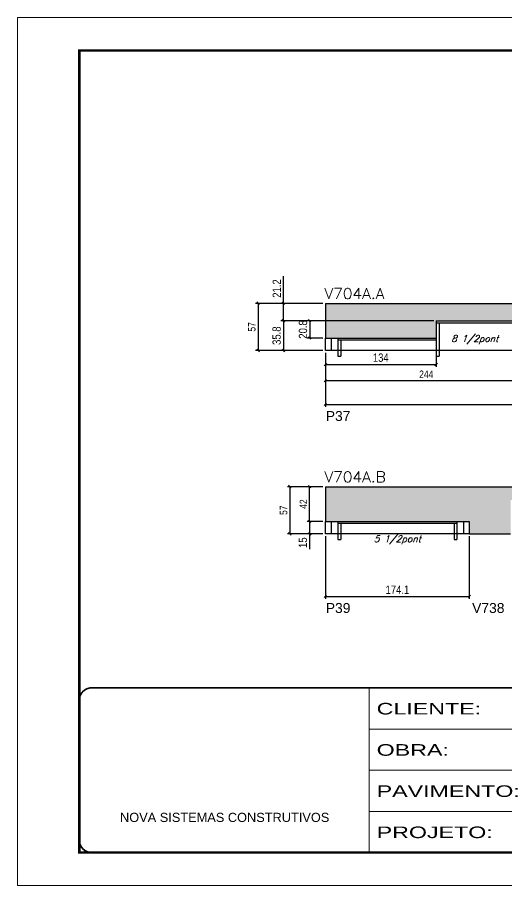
# Model space of a CAD drawing. Extents: x -20960 to -5926, y -2106 to 21915.
# Drawn here: x -7438 to -6847, y 18568 to 19618 of the extents above; entities that cross this region are included whole.
import ezdxf

# ---------------------------------------------------------------- set-up
doc = ezdxf.new("R2010")
doc.units = 0
doc.linetypes.add('CONTINUO', pattern=[0])
doc.linetypes.add('DASHED', pattern=[0.75, 0.5, -0.25])
for name, color, linetype in [('5', 5, 'Continuous'), ('COTA', 241, 'Continuous'), ('Painéis', 200, 'Continuous'), ('SARR_2.2x7', 40, 'Continuous'), ('SARR_3.5x7', 81, 'Continuous'), ('texto', 7, 'Continuous')]:
    doc.layers.add(name, color=color, linetype=linetype)
for name, color, linetype, lineweight in [('Folhas', 255, 'Continuous', 9), ('SARRAFO DE PRESSAO', 251, 'DASHED', 9), ('Texto Seção', 7, 'Continuous', 15)]:
    doc.layers.add(name, color=color, linetype=linetype, lineweight=lineweight)
doc.styles.add('ARIAL', font='arial.ttf')
doc.styles.add('COTA TECNICA', font='techl___.ttf', dxfattribs={"height": 10})
doc.styles.add('COTA TECNICA-50', font='techl___.ttf', dxfattribs={"height": 9})
doc.styles.add('REGUA-120', font='ROMANS.shx', dxfattribs={"height": 15})
doc.styles.add('Romans', font='romans.shx')
doc.styles.get("Standard").update_dxf_attribs({"font": 'arial.ttf'})
doc.styles.add('Tecnologia', font='')
doc.styles.get('Tecnologia').set_extended_font_data('Forgotten Futurist')
doc.dimstyles.new('COTA PAINEL-50', dxfattribs={"dimtxt": 9, "dimasz": 3, "dimexe": 3, "dimexo": 3, "dimgap": 3, "dimtad": 1, "dimdec": 1, "dimzin": 12, "dimdsep": 46, "dimtxsty": 'COTA TECNICA-50', "dimblk1": 'OBLIQUE', "dimblk2": 'OBLIQUE', "dimsah": 1, "dimcen": 0.9, "dimclrd": 4, "dimclre": 4, "dimclrt": 240, "dimadec": 1, "dimazin": 3, "dimtfac": 1, "dimtdec": 1, "dimtmove": 0, "dimatfit": 3, "dimfxl": 1, "dimtolj": 1, "dimtzin": 12, "dimarcsym": 0})
doc.dimstyles.new('PAINEL', dxfattribs={"dimtxt": 10, "dimasz": 3, "dimexe": 3, "dimexo": 3, "dimgap": 3, "dimtad": 1, "dimdec": 1, "dimzin": 12, "dimdsep": 46, "dimtxsty": 'COTA TECNICA', "dimblk1": 'OBLIQUE', "dimblk2": 'OBLIQUE', "dimsah": 1, "dimcen": 0.9, "dimclrd": 4, "dimclre": 4, "dimclrt": 240, "dimadec": 1, "dimazin": 3, "dimtfac": 1, "dimtdec": 1, "dimtmove": 0, "dimatfit": 3, "dimfxl": 1, "dimtolj": 1, "dimtzin": 12, "dimarcsym": 0})

# ---------------------------------------------------------------- blocks, each defined once
blk = doc.blocks.new('9999999999')
at = {"color": 30, "linetype": 'CONTINUO'}
for p, q in [((98564.6, 34230.2), (98564.6, 34429.4)), ((98564.6, 34379.6), (99584, 34379.6)), ((98564.6, 34329.8), (99488, 34329.8)), ((98564.6, 34280), (99488, 34280))]:
    blk.add_line(p, q, dxfattribs=at)
at = {"color": 30, "linetype": 'CONTINUO', "const_width": 2}
blk.add_lwpolyline([(99584, 34230.2), (99584, 34414.4, 0.414214), (99569, 34429.4), (98229, 34429.4, 0.414214), (98214, 34414.4), (98214, 34245.2, 0.414214), (98229, 34230.2), (99584, 34230.2)], format="xyb", dxfattribs=at)
at = {"layer": 'Folhas'}
blk.add_lwpolyline([(98139, 34190.2), (99624, 34190.2), (99624, 35240.2), (98139, 35240.2)], close=True, dxfattribs=at)
at = {"layer": 'Folhas', "color": 30, "const_width": 3}
blk.add_lwpolyline([(98214, 34230.2), (99584, 34230.2), (99584, 35200.2), (98214, 35200.2)], close=True, dxfattribs=at)
at = {"color": 7, "linetype": 'Continuous', "ltscale": 5, "style": 'ARIAL'}
blk.add_text('NOVA SISTEMAS CONSTRUTIVOS', height=11.059, dxfattribs=at).set_placement((98263.2, 34267.2))
at = {"layer": 'Folhas', "color": 7, "style": 'Tecnologia', "width": 1.5}
for s, p in [('CLIENTE:', (98573.7, 34397.2)), ('OBRA:', (98573.7, 34347.3)), ('PAVIMENTO:', (98573.7, 34297.5)), ('PROJETO:', (98573.7, 34247.7))]:
    blk.add_text(s, height=14, dxfattribs=at).set_placement(p)
blk = doc.blocks.new('_Oblique')
at = {"color": 0, "linetype": 'ByBlock', "lineweight": -2}
blk.add_line((-0.5, -0.5), (0.5, 0.5), dxfattribs=at)
blk = doc.blocks.new('*D344')
at = {"layer": 'COTA', "color": 4, "lineweight": -2, "ltscale": 25, "transparency": 16777216}
for p, q in [((-6934.8, 19251.2), (-7087.8, 19251.2)), ((-7084.8, 19251.2), (-7084.8, 19230.4)), ((-7068.8, 19230.4), (-7087.8, 19230.4))]:
    blk.add_line(p, q, dxfattribs=at)
at = {"layer": 'Defpoints', "color": 0, "ltscale": 25, "transparency": 16777216}
for p in [(-6931.8, 19251.2), (-7084.8, 19230.4), (-7065.8, 19230.4)]:
    blk.add_point(p, dxfattribs=at)
at = {"layer": 'COTA', "color": 4, "lineweight": -2, "ltscale": 25, "transparency": 16777216, "xscale": 3, "yscale": 3, "zscale": 3}
for p, rotation in [((-7084.8, 19251.2), 90), ((-7084.8, 19230.4), 270)]:
    blk.add_blockref('_Oblique', p, dxfattribs=dict(at, rotation=rotation))
at = {"layer": 'COTA', "color": 240, "ltscale": 25, "transparency": 16777216, "insert": (-7092.9, 19240.8), "char_height": 10, "attachment_point": 5, "rotation": 90, "style": 'COTA TECNICA'}
blk.add_mtext('\\A1;20.8', dxfattribs=at)
blk = doc.blocks.new('*D334')
at = {"layer": 'COTA', "color": 4, "lineweight": -2, "ltscale": 25, "transparency": 16777216}
for p, q in [((-7065.8, 19212.4), (-7065.8, 19195.5)), ((-6931.8, 19212.4), (-6931.8, 19195.5)), ((-7065.8, 19198.5), (-6931.8, 19198.5))]:
    blk.add_line(p, q, dxfattribs=at)
at = {"layer": 'Defpoints', "color": 0, "ltscale": 25, "transparency": 16777216}
for p in [(-7065.8, 19215.4), (-6931.8, 19215.4), (-6931.8, 19198.5)]:
    blk.add_point(p, dxfattribs=at)
at = {"layer": 'COTA', "color": 4, "lineweight": -2, "ltscale": 25, "transparency": 16777216, "xscale": 3, "yscale": 3, "zscale": 3, "rotation": 180}
blk.add_blockref('_Oblique', (-7065.8, 19198.5), dxfattribs=at)
at = {"layer": 'COTA', "color": 4, "lineweight": -2, "ltscale": 25, "transparency": 16777216, "xscale": 3, "yscale": 3, "zscale": 3}
blk.add_blockref('_Oblique', (-6931.8, 19198.5), dxfattribs=at)
at = {"layer": 'COTA', "color": 240, "ltscale": 25, "transparency": 16777216, "insert": (-6998.8, 19206.7), "char_height": 10, "attachment_point": 5, "style": 'COTA TECNICA'}
blk.add_mtext('\\A1;134', dxfattribs=at)
blk = doc.blocks.new('*D345')
at = {"layer": 'COTA', "color": 4, "lineweight": -2, "ltscale": 25, "transparency": 16777216}
for p, q in [((-6934.8, 19251.2), (-7119.6, 19251.2)), ((-7116.6, 19251.2), (-7116.6, 19215.4)), ((-7068.8, 19215.4), (-7119.6, 19215.4))]:
    blk.add_line(p, q, dxfattribs=at)
at = {"layer": 'Defpoints', "color": 0, "ltscale": 25, "transparency": 16777216}
for p in [(-6931.8, 19251.2), (-7116.6, 19215.4), (-7065.8, 19215.4)]:
    blk.add_point(p, dxfattribs=at)
at = {"layer": 'COTA', "color": 4, "lineweight": -2, "ltscale": 25, "transparency": 16777216, "xscale": 3, "yscale": 3, "zscale": 3}
for p, rotation in [((-7116.6, 19251.2), 90), ((-7116.6, 19215.4), 270)]:
    blk.add_blockref('_Oblique', p, dxfattribs=dict(at, rotation=rotation))
at = {"layer": 'COTA', "color": 240, "ltscale": 25, "transparency": 16777216, "insert": (-7124.8, 19233.3), "char_height": 10, "attachment_point": 5, "rotation": 90, "style": 'COTA TECNICA'}
blk.add_mtext('\\A1;35.8', dxfattribs=at)
blk = doc.blocks.new('*D346')
at = {"layer": 'COTA', "color": 4, "lineweight": -2, "ltscale": 25, "transparency": 16777216}
for p, q in [((-7116.6, 19272.4), (-7116.6, 19305.1)), ((-7068.8, 19272.4), (-7119.6, 19272.4)), ((-7116.6, 19251.2), (-7116.6, 19272.4)), ((-7068.8, 19251.2), (-7119.6, 19251.2))]:
    blk.add_line(p, q, dxfattribs=at)
at = {"layer": 'Defpoints', "color": 0, "ltscale": 25, "transparency": 16777216}
for p in [(-7116.6, 19272.4), (-7065.8, 19272.4), (-7065.8, 19251.2)]:
    blk.add_point(p, dxfattribs=at)
at = {"layer": 'COTA', "color": 4, "lineweight": -2, "ltscale": 25, "transparency": 16777216, "xscale": 3, "yscale": 3, "zscale": 3}
for p, rotation in [((-7116.6, 19272.4), 90), ((-7116.6, 19251.2), 270)]:
    blk.add_blockref('_Oblique', p, dxfattribs=dict(at, rotation=rotation))
at = {"layer": 'COTA', "color": 240, "ltscale": 25, "transparency": 16777216, "insert": (-7124.6, 19290.3), "char_height": 10, "attachment_point": 5, "rotation": 90, "style": 'COTA TECNICA'}
blk.add_mtext('\\A1;21.2', dxfattribs=at)
blk = doc.blocks.new('*D347')
at = {"layer": 'COTA', "color": 4, "lineweight": -2, "transparency": 16777216}
for p, q in [((-7068.8, 19272.4), (-7150.2, 19272.4)), ((-7147.2, 19272.4), (-7147.2, 19215.4)), ((-7068.8, 19215.4), (-7150.2, 19215.4))]:
    blk.add_line(p, q, dxfattribs=at)
at = {"layer": 'Defpoints', "color": 0, "transparency": 16777216}
for p in [(-7065.8, 19272.4), (-7147.2, 19215.4), (-7065.8, 19215.4)]:
    blk.add_point(p, dxfattribs=at)
at = {"layer": 'COTA', "color": 4, "lineweight": -2, "transparency": 16777216, "xscale": 3, "yscale": 3, "zscale": 3}
for p, rotation in [((-7147.2, 19272.4), 90), ((-7147.2, 19215.4), 270)]:
    blk.add_blockref('_Oblique', p, dxfattribs=dict(at, rotation=rotation))
at = {"layer": 'COTA', "color": 240, "transparency": 16777216, "insert": (-7154.8, 19243.9), "char_height": 9, "attachment_point": 5, "rotation": 90, "style": 'COTA TECNICA-50'}
blk.add_mtext('\\A1;57', dxfattribs=at)
blk = doc.blocks.new('*D348')
at = {"layer": 'COTA', "color": 4, "lineweight": -2, "transparency": 16777216}
for p, q in [((-7065.8, 19212.4), (-7065.8, 19147.2)), ((-6355.8, 19212.4), (-6355.8, 19147.2)), ((-7065.8, 19150.2), (-6355.8, 19150.2))]:
    blk.add_line(p, q, dxfattribs=at)
at = {"layer": 'Defpoints', "color": 0, "transparency": 16777216}
for p in [(-7065.8, 19215.4), (-6355.8, 19215.4), (-6355.8, 19150.2)]:
    blk.add_point(p, dxfattribs=at)
at = {"layer": 'COTA', "color": 4, "lineweight": -2, "transparency": 16777216, "xscale": 3, "yscale": 3, "zscale": 3, "rotation": 180}
blk.add_blockref('_Oblique', (-7065.8, 19150.2), dxfattribs=at)
at = {"layer": 'COTA', "color": 4, "lineweight": -2, "transparency": 16777216, "xscale": 3, "yscale": 3, "zscale": 3}
blk.add_blockref('_Oblique', (-6355.8, 19150.2), dxfattribs=at)
at = {"layer": 'COTA', "color": 240, "transparency": 16777216, "insert": (-6710.8, 19157.7), "char_height": 9, "attachment_point": 5, "style": 'COTA TECNICA-50'}
blk.add_mtext('\\A1;710', dxfattribs=at)
blk = doc.blocks.new('*D349')
at = {"layer": 'COTA', "color": 4, "lineweight": -2, "transparency": 16777216}
for p, q in [((-7065.8, 19212.4), (-7065.8, 19176)), ((-6821.8, 19212.4), (-6821.8, 19176)), ((-7065.8, 19179), (-6821.8, 19179))]:
    blk.add_line(p, q, dxfattribs=at)
at = {"layer": 'Defpoints', "color": 0, "transparency": 16777216}
for p in [(-7065.8, 19215.4), (-6821.8, 19215.4), (-6821.8, 19179)]:
    blk.add_point(p, dxfattribs=at)
at = {"layer": 'COTA', "color": 4, "lineweight": -2, "transparency": 16777216, "xscale": 3, "yscale": 3, "zscale": 3, "rotation": 180}
blk.add_blockref('_Oblique', (-7065.8, 19179), dxfattribs=at)
at = {"layer": 'COTA', "color": 4, "lineweight": -2, "transparency": 16777216, "xscale": 3, "yscale": 3, "zscale": 3}
blk.add_blockref('_Oblique', (-6821.8, 19179), dxfattribs=at)
at = {"layer": 'COTA', "color": 240, "transparency": 16777216, "insert": (-6943.8, 19186.6), "char_height": 9, "attachment_point": 5, "style": 'COTA TECNICA-50'}
blk.add_mtext('\\A1;244', dxfattribs=at)
blk = doc.blocks.new('*D339')
at = {"layer": 'COTA', "color": 4, "lineweight": -2, "ltscale": 25, "transparency": 16777216}
for p, q in [((-7065.8, 18990.7), (-7065.8, 18915)), ((-6891.7, 18990.7), (-6891.7, 18915)), ((-7065.8, 18918), (-6891.7, 18918))]:
    blk.add_line(p, q, dxfattribs=at)
at = {"layer": 'Defpoints', "color": 0, "ltscale": 25, "transparency": 16777216}
for p in [(-7065.8, 18993.7), (-6891.7, 18993.7), (-6891.7, 18918)]:
    blk.add_point(p, dxfattribs=at)
at = {"layer": 'COTA', "color": 4, "lineweight": -2, "ltscale": 25, "transparency": 16777216, "xscale": 3, "yscale": 3, "zscale": 3, "rotation": 180}
blk.add_blockref('_Oblique', (-7065.8, 18918), dxfattribs=at)
at = {"layer": 'COTA', "color": 4, "lineweight": -2, "ltscale": 25, "transparency": 16777216, "xscale": 3, "yscale": 3, "zscale": 3}
blk.add_blockref('_Oblique', (-6891.7, 18918), dxfattribs=at)
at = {"layer": 'COTA', "color": 240, "ltscale": 25, "transparency": 16777216, "insert": (-6978.7, 18926.1), "char_height": 10, "attachment_point": 5, "style": 'COTA TECNICA'}
blk.add_mtext('\\A1;174.1', dxfattribs=at)
blk = doc.blocks.new('*D340')
at = {"layer": 'COTA', "color": 4, "lineweight": -2, "ltscale": 25, "transparency": 16777216}
for p, q in [((-7068.8, 19008.7), (-7087.9, 19008.7)), ((-7084.9, 19008.7), (-7084.9, 18993.7)), ((-7068.8, 18993.7), (-7087.9, 18993.7)), ((-7084.9, 18993.7), (-7084.9, 18975.3))]:
    blk.add_line(p, q, dxfattribs=at)
at = {"layer": 'Defpoints', "color": 0, "ltscale": 25, "transparency": 16777216}
for p in [(-7065.8, 19008.7), (-7084.9, 18993.7), (-7065.8, 18993.7)]:
    blk.add_point(p, dxfattribs=at)
at = {"layer": 'COTA', "color": 4, "lineweight": -2, "ltscale": 25, "transparency": 16777216, "xscale": 3, "yscale": 3, "zscale": 3}
for p, rotation in [((-7084.9, 19008.7), 90), ((-7084.9, 18993.7), 270)]:
    blk.add_blockref('_Oblique', p, dxfattribs=dict(at, rotation=rotation))
at = {"layer": 'COTA', "color": 240, "ltscale": 25, "transparency": 16777216, "insert": (-7093, 18983), "char_height": 10, "attachment_point": 5, "rotation": 90, "style": 'COTA TECNICA'}
blk.add_mtext('\\A1;15', dxfattribs=at)
blk = doc.blocks.new('*D354')
at = {"layer": 'COTA', "color": 4, "lineweight": -2, "transparency": 16777216}
for p, q in [((-7068.8, 19050.7), (-7111.8, 19050.7)), ((-7108.8, 19050.7), (-7108.8, 18993.7)), ((-7068.8, 18993.7), (-7111.8, 18993.7))]:
    blk.add_line(p, q, dxfattribs=at)
at = {"layer": 'Defpoints', "color": 0, "transparency": 16777216}
for p in [(-7065.8, 19050.7), (-7108.8, 18993.7), (-7065.8, 18993.7)]:
    blk.add_point(p, dxfattribs=at)
at = {"layer": 'COTA', "color": 4, "lineweight": -2, "transparency": 16777216, "xscale": 3, "yscale": 3, "zscale": 3}
for p, rotation in [((-7108.8, 19050.7), 90), ((-7108.8, 18993.7), 270)]:
    blk.add_blockref('_Oblique', p, dxfattribs=dict(at, rotation=rotation))
at = {"layer": 'COTA', "color": 240, "transparency": 16777216, "insert": (-7116.4, 19022.2), "char_height": 9, "attachment_point": 5, "rotation": 90, "style": 'COTA TECNICA-50'}
blk.add_mtext('\\A1;57', dxfattribs=at)
blk = doc.blocks.new('*D355')
at = {"layer": 'COTA', "color": 4, "lineweight": -2, "transparency": 16777216}
for p, q in [((-7068.8, 19050.7), (-7087.9, 19050.7)), ((-7084.9, 19008.7), (-7084.9, 19050.7)), ((-7068.8, 19008.7), (-7087.9, 19008.7))]:
    blk.add_line(p, q, dxfattribs=at)
at = {"layer": 'Defpoints', "color": 0, "transparency": 16777216}
for p in [(-7084.9, 19050.7), (-7065.8, 19050.7), (-7065.8, 19008.7)]:
    blk.add_point(p, dxfattribs=at)
at = {"layer": 'COTA', "color": 4, "lineweight": -2, "transparency": 16777216, "xscale": 3, "yscale": 3, "zscale": 3}
for p, rotation in [((-7084.9, 19050.7), 90), ((-7084.9, 19008.7), 270)]:
    blk.add_blockref('_Oblique', p, dxfattribs=dict(at, rotation=rotation))
at = {"layer": 'COTA', "color": 240, "transparency": 16777216, "insert": (-7092.5, 19029.7), "char_height": 9, "attachment_point": 5, "rotation": 90, "style": 'COTA TECNICA-50'}
blk.add_mtext('\\A1;42', dxfattribs=at)

msp = doc.modelspace()

# ---------------------------------------------------------------- hatches: boundary and pattern name
at = {"layer": 'COTA', "linetype": 'ByBlock'}
h = msp.add_hatch(dxfattribs=at)
h.set_pattern_fill('AR-CONC', color=256, scale=0.03)
h.set_pattern_definition([(50, (-144644.0033, -4501.656), (5.46554007, -0.47817257), [0.5715, -6.2865]), (355, (-144644.0033, -4501.656), (-1.05730264, 5.73170536), [0.4572, -5.02921753]), (100.4514447, (-144643.548, -4501.6957), (4.40823741, 5.25353256), [0.48570026, -5.34270734]), (46.1842, (-144644.003, -4500.132), (8.13237123, -1.26126984), [0.85725, -9.42975]), (96.6355576, (-144643.3256, -4500.237), (7.122124, 7.42278374), [0.7285507, -8.01406824]), (351.184151, (-144644.003, -4500.132), (7.122124, 7.42278374), [0.685799, -7.54379196]), (21, (-144643.2413, -4500.513), (4.54843174, -3.06795595), [0.5715, -6.2865]), (326, (-144643.2413, -4500.513), (1.85406085, 5.52563898), [0.4572, -5.0292]), (71.451445, (-144642.862, -4500.7685), (6.40249258, 2.45768307), [0.48570026, -5.34269813]), (37.5, (-144644.0033, -4501.6558), (0.092658098, 2.536651166), [0, -4.96824, 0, -5.1054, 0, -5.04825]), (7.5, (-144644.0033, -4501.6558), (2.004589875, 3.005417245), [0, -2.91084, 0, -4.85394, 0, -1.92405]), (327.5, (-144645.7025, -4501.6558), (4.067717855, -0.17186232), [0, -1.905, 0, -5.9436, 0, -7.8867]), (317.5, (-144646.4645, -4501.6558), (4.44387544, 0.76279473), [0, -2.4765, 0, -3.94716, 0, -5.6007])])
h.paths.add_polyline_path([(-6931.79, 19251.21), (-6489.79, 19251.21), (-6489.79, 19230.41), (-6355.79, 19230.41), (-6355.79, 19272.41), (-7065.79, 19272.41), (-7065.79, 19230.41), (-6931.79, 19230.41)])
h = msp.add_hatch(dxfattribs=at)
h.set_pattern_fill('AR-CONC', color=256, scale=0.03)
h.set_pattern_definition([(50, (-144644.0033, -4723.404), (5.46554007, -0.47817257), [0.5715, -6.2865]), (355, (-144644.0033, -4723.404), (-1.05730264, 5.73170536), [0.4572, -5.02921753]), (100.4514447, (-144643.548, -4723.4437), (4.40823741, 5.25353256), [0.48570026, -5.34270734]), (46.1842, (-144644.003, -4721.88), (8.13237123, -1.26126984), [0.85725, -9.42975]), (96.6355576, (-144643.3256, -4721.985), (7.122124, 7.42278374), [0.7285507, -8.01406824]), (351.184151, (-144644.003, -4721.88), (7.122124, 7.42278374), [0.685799, -7.54379196]), (21, (-144643.2413, -4722.261), (4.54843174, -3.06795595), [0.5715, -6.2865]), (326, (-144643.2413, -4722.261), (1.85406085, 5.52563898), [0.4572, -5.0292]), (71.451445, (-144642.862, -4722.5165), (6.40249258, 2.45768307), [0.48570026, -5.34269813]), (37.5, (-144644.0033, -4723.4038), (0.092658098, 2.536651166), [0, -4.96824, 0, -5.1054, 0, -5.04825]), (7.5, (-144644.0033, -4723.4038), (2.004589875, 3.005417245), [0, -2.91084, 0, -4.85394, 0, -1.92405]), (327.5, (-144645.7025, -4723.4038), (4.067717855, -0.17186232), [0, -1.905, 0, -5.9436, 0, -7.8867]), (317.5, (-144646.4645, -4723.404), (4.44387544, 0.76279473), [0, -2.4765, 0, -3.94716, 0, -5.6007])])
h.paths.add_polyline_path([(-6841.69, 19034.46), (-6315.79, 19034.46), (-6315.79, 19050.66), (-7065.79, 19050.66), (-7065.79, 19008.66), (-6891.69, 19008.66), (-6891.69, 18993.66), (-6841.69, 18993.66)])

# ---------------------------------------------------------------- linework, layer by layer
for p, q in [((-7065.79, 19272.41), (-6355.79, 19272.41)), ((-7065.79, 19272.41), (-7065.79, 19230.41)), ((-7065.79, 19050.66), (-6315.69, 19050.66)), ((-7065.79, 19050.66), (-7065.79, 19008.66)), ((-6891.69, 18993.66), (-6841.69, 18993.66))]:
    msp.add_line(p, q, dxfattribs=at)
at = {"layer": 'Painéis', "linetype": 'ByBlock'}
for p, q in [((-6931.79, 19251.21), (-6931.79, 19230.41)), ((-6931.79, 19251.21), (-6489.79, 19251.21)), ((-7065.79, 19230.41), (-6931.79, 19230.41)), ((-7065.79, 19215.41), (-7065.79, 19230.41)), ((-6355.79, 19215.41), (-7065.79, 19215.41)), ((-7065.79, 19008.66), (-6891.69, 19008.66)), ((-7065.79, 18993.66), (-7065.79, 19008.66)), ((-6891.69, 19008.66), (-6891.69, 18993.66)), ((-6891.69, 18993.66), (-7065.79, 18993.66))]:
    msp.add_line(p, q, dxfattribs=at)
at = {"layer": 'SARR_2.2x7', "linetype": 'Continuous'}
for p, q in [((-6931.79, 19249.01), (-6821.79, 19249.01)), ((-7058.79, 19230.41), (-7058.79, 19215.41)), ((-7050.79, 19228.21), (-6931.79, 19228.21)), ((-7058.79, 19008.66), (-7058.79, 18993.66)), ((-7050.79, 19006.46), (-6906.69, 19006.46)), ((-6898.69, 19008.66), (-6898.69, 18993.66))]:
    msp.add_line(p, q, dxfattribs=at)
at = {"layer": 'SARR_3.5x7'}
for p, q in [((-6931.79, 19249.01), (-6931.79, 19208.41)), ((-6928.29, 19249.01), (-6928.29, 19208.41)), ((-7050.79, 19230.41), (-7050.79, 19208.41)), ((-7047.29, 19228.21), (-7047.29, 19208.41)), ((-7050.79, 19208.41), (-7047.29, 19208.41)), ((-6931.79, 19208.41), (-6928.29, 19208.41)), ((-7050.79, 19008.66), (-7050.79, 18986.66)), ((-7047.29, 19006.46), (-7047.29, 18986.66)), ((-6910.19, 19006.46), (-6910.19, 18986.66)), ((-6906.69, 19008.66), (-6906.69, 18986.66)), ((-7050.79, 18986.66), (-7047.29, 18986.66)), ((-6910.19, 18986.66), (-6906.69, 18986.66))]:
    msp.add_line(p, q, dxfattribs=at)

# ---------------------------------------------------------------- block references
at = {"layer": 'SARRAFO DE PRESSAO', "color": 6, "linetype": 'ByBlock'}
msp.add_blockref('9999999999', (-105577.48, -15621.96), dxfattribs=at)

# ---------------------------------------------------------------- texts
at = {"layer": '5', "linetype": 'Continuous'}
for s, p in [('P37', (-7065.33, 19130.16)), ('P39', (-7065.33, 18897.99)), ('V738', (-6888.3, 18897.99))]:
    msp.add_text(s, height=12, rotation=0.00004, dxfattribs=at).set_placement(p)
at = {"layer": 'texto', "color": 2, "char_height": 8, "attachment_point": 5, "style": 'Romans'}
for s, insert in [('{\\Q19;\\C256;8 1/2pont}', (-6885.1, 19228.48)), ('{\\Q19;\\C256;5 1/2pont}', (-6978.74, 18986.36))]:
    msp.add_mtext(s, dxfattribs=dict(at, insert=insert))
at = {"layer": 'Texto Seção', "style": 'REGUA-120', "width": 1.05}
for s, p in [('V704A.A', (-7066.95, 19277.76)), ('V704A.B', (-7066.95, 19056.02))]:
    msp.add_text(s, height=13, dxfattribs=at).set_placement(p)

# ---------------------------------------------------------------- dimensions: what is measured, and where the dimension line sits
at = {"layer": 'COTA', "ltscale": 25}
for base, p1, p2, picture, middle in [((-7116.57, 19272.41), (-7065.79, 19251.21), (-7065.79, 19272.41), '*D346', (-7124.63, 19290.27)), ((-7116.57, 19215.41), (-6931.79, 19251.21), (-7065.79, 19215.41), '*D345', (-7124.82, 19233.31)), ((-7084.92, 18993.66), (-7065.79, 19008.66), (-7065.79, 18993.66), '*D340', (-7093.03, 18982.97))]:
    dim = msp.add_linear_dim(base=base, p1=p1, p2=p2, angle=90, dimstyle='PAINEL', dxfattribs=at)
    dim.commit()
    dim.dimension.update_dxf_attribs({"geometry": picture, "text_midpoint": middle})
at = {"layer": 'COTA'}
for base, p1, p2, picture, middle in [((-7147.22, 19215.41), (-7065.79, 19272.41), (-7065.79, 19215.41), '*D347', (-7154.82, 19243.91)), ((-7108.84, 18993.66), (-7065.79, 19050.66), (-7065.79, 18993.66), '*D354', (-7116.44, 19022.16))]:
    dim = msp.add_linear_dim(base=base, p1=p1, p2=p2, angle=90, dimstyle='COTA PAINEL-50', dxfattribs=at)
    dim.commit()
    dim.dimension.update_dxf_attribs({"geometry": picture, "text_midpoint": middle})
at = {"layer": 'COTA', "ltscale": 25}
dim = msp.add_linear_dim(base=(-7084.81, 19230.41), p1=(-6931.79, 19251.21), p2=(-7065.79, 19230.41), angle=90, dimstyle='PAINEL', dxfattribs=at)
dim.commit()
dim.dimension.update_dxf_attribs({"geometry": '*D344', "text_midpoint": (-7084.81, 19240.81), "dimtype": 160})
for base, p1, p2, picture, middle in [((-6931.79, 19198.48), (-7065.79, 19215.41), (-6931.79, 19215.41), '*D334', (-6998.79, 19206.7)), ((-6891.69, 18917.98), (-7065.79, 18993.66), (-6891.69, 18993.66), '*D339', (-6978.74, 18926.05))]:
    dim = msp.add_linear_dim(base=base, p1=p1, p2=p2, dimstyle='PAINEL', dxfattribs=at)
    dim.commit()
    dim.dimension.update_dxf_attribs({"geometry": picture, "text_midpoint": middle})
at = {"layer": 'COTA', "color": 1}
for base, p2, picture, middle in [((-6355.79, 19150.15), (-6355.79, 19215.41), '*D348', (-6710.79, 19157.74)), ((-6821.79, 19179.01), (-6821.79, 19215.41), '*D349', (-6943.79, 19186.57))]:
    dim = msp.add_linear_dim(base=base, p1=(-7065.79, 19215.41), p2=p2, dimstyle='COTA PAINEL-50', dxfattribs=at)
    dim.commit()
    dim.dimension.update_dxf_attribs({"geometry": picture, "text_midpoint": middle})
dim = msp.add_linear_dim(base=(-7084.92, 19050.66), p1=(-7065.79, 19008.66), p2=(-7065.79, 19050.66), angle=90, dimstyle='COTA PAINEL-50', dxfattribs=at)
dim.commit()
dim.dimension.update_dxf_attribs({"geometry": '*D355', "text_midpoint": (-7092.49, 19029.66)})

doc.saveas('drawing.dxf')
